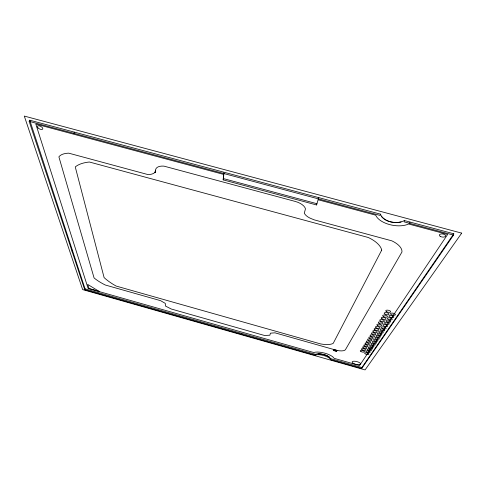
<?xml version="1.0" encoding="UTF-8"?>
<svg xmlns="http://www.w3.org/2000/svg" width="486" height="486" viewBox="0 0 486 486"><rect width="100%" height="100%" fill="white"/><g stroke="black" fill="none" stroke-linecap="round" stroke-linejoin="round"><path stroke-width="0.73" d="M155.113 171.443L155.204 172.481L155.569 170.27L155.204 172.481M318.767 197.62L316.538 204.952L223.189 179.869L223.688 172.907M223.189 179.869L224.01 173.04M401.096 221.993C393.812 223.426 383.424 221.78 380.417 214.138L29.737 120.194L29.166 121.354L84.716 289.711L315.062 355.205A8.39 2.801 14.5 0 1 323.755 355.545A8.39 2.801 14.5 0 1 330.559 359.616L361.712 368.467L453.547 235.103L453.784 233.79L404.401 220.559C397.256 224.356 387.287 222.552 381.656 216.78M409.686 223.347L409.953 222.047M404.401 220.559L404.133 221.859L453.547 235.103M361.712 368.467L361.912 367.544L453.784 233.79M380.417 214.138L380.125 215.426L29.166 121.354M336.689 351.335L336.907 350.388L274.955 332.825L270.435 333.165L269.864 335.212L264.53 335.48L171.303 309.023L165.501 306.065L165.27 303.367L160.587 300.67L105.328 285.021A29.488 10.376 20.4 0 1 94.077 277.925L58.891 156.844A28.601 12.824 24 0 1 68.739 153.169L147.981 174.583A16.937 8.213 22.5 0 0 155.654 171.303L155.611 169.723A13.79 6.755 21.3 0 1 163.964 166.133L295.288 201.447A12.083 6.063 15.4 0 1 305.481 208.852L304.297 213.099A11.956 5.978 14.4 0 0 311.714 218.84L314.339 219.891L391.868 240.849A22.465 10.589 11.7 0 1 401.952 251.997L345.394 349.762A9.058 3.171 14 0 1 337.193 350.455L333.511 349.416L333.287 350.363L336.689 351.335L333.287 350.363M330.559 359.616L330.778 358.692C327.965 354.902 322.576 353.99 318.087 353.778M315.062 355.205L315.286 354.288C318.767 353.079 322.583 354.148 325.948 355.284M316.538 204.952L316.878 203.701L223.603 178.654M241.159 334.192L241.427 333.299M84.716 289.711L85.056 288.854L29.737 120.194M71.977 251.104L72.365 250.169M73.872 133.34L74.401 132.156M223.584 174.395L35.812 124.052L88.124 288.441L313.713 352.532A11.47 3.852 14.4 0 1 325.037 353.231A11.47 3.852 14.4 0 1 334.137 358.334L359.543 365.551L447.618 234.465L408.556 223.991A19.088 9.732 10.7 0 1 389.614 224.587A19.088 9.732 10.7 0 1 375.745 215.195L318.117 199.746M85.056 288.854L315.286 354.288M330.778 358.692L361.912 367.544M326.865 355.661L329.137 356.912M367.307 352.52A2.151 0.747 13.2 0 1 367.823 352.69M369.214 348.699A2.181 0.772 13.1 0 1 369.773 348.827M375.058 330.207A2.321 0.869 12.7 0 1 375.648 330.34M381.717 250.09L333.208 343.365A16.19 5.777 14.5 0 1 320.608 343.924L116.118 286.054A40.338 14.513 19.9 0 1 104.101 277.585L75.263 166.935A53.758 23.972 22.3 0 1 89.406 162.02L368.273 237.49A28.753 13.48 12.8 0 1 381.717 250.09M461.7 233.134L365.071 369.919L82.638 289.595L24.3 116.081L461.7 233.134M393.617 315.268L392.992 315.195A2.485 0.984 11.9 0 1 390.574 313.525A2.485 0.984 11.9 0 1 394.122 313.506L394.638 313.756A2.485 0.984 11.9 0 1 395.312 314.843A2.485 0.984 11.9 0 1 393.617 315.268M392.05 317.595L391.43 317.522A2.466 0.972 12 0 1 389.025 315.87A2.466 0.972 12 0 1 392.542 315.864L393.053 316.107A2.466 0.972 12 0 1 393.727 317.182A2.466 0.972 12 0 1 392.05 317.595M390.507 319.891L389.887 319.818A2.442 0.96 12.1 0 1 387.506 318.184A2.442 0.96 12.1 0 1 390.987 318.184L391.491 318.427A2.442 0.96 12.1 0 1 392.166 319.484A2.442 0.96 12.1 0 1 390.507 319.891M388.97 322.175L388.357 322.103A2.424 0.942 12.2 0 1 385.987 320.487A2.424 0.942 12.2 0 1 389.438 320.499L389.936 320.736A2.424 0.942 12.2 0 1 390.61 321.781A2.424 0.942 12.2 0 1 388.97 322.175M387.506 324.35L386.899 324.284A2.406 0.929 12.2 0 1 384.541 322.68A2.406 0.929 12.2 0 1 387.962 322.698L388.46 322.935A2.406 0.929 12.2 0 1 389.128 323.962A2.406 0.929 12.2 0 1 387.506 324.35M385.993 326.598L385.392 326.525A2.387 0.917 12.3 0 1 383.053 324.946A2.387 0.917 12.3 0 1 386.437 324.964L386.935 325.201A2.387 0.917 12.3 0 1 387.603 326.215A2.387 0.917 12.3 0 1 385.993 326.598M384.462 328.876L383.867 328.803A2.369 0.899 12.4 0 1 381.534 327.242A2.369 0.899 12.4 0 1 384.894 327.266L385.386 327.503A2.369 0.899 12.4 0 1 386.054 328.506A2.369 0.899 12.4 0 1 384.462 328.876M383.065 330.954L382.47 330.881A2.351 0.887 12.4 0 1 380.155 329.338A2.351 0.887 12.4 0 1 383.484 329.368L383.976 329.599A2.351 0.887 12.4 0 1 384.639 330.589A2.351 0.887 12.4 0 1 383.065 330.954M381.589 333.141L381.006 333.068A2.333 0.875 12.5 0 1 378.703 331.537A2.333 0.875 12.5 0 1 382.002 331.58L382.488 331.804A2.333 0.875 12.5 0 1 383.15 332.788A2.333 0.875 12.5 0 1 381.589 333.141M380.198 335.206L379.621 335.133A2.315 0.863 12.6 0 1 377.33 333.621A2.315 0.863 12.6 0 1 380.605 333.669L381.085 333.894A2.315 0.863 12.6 0 1 381.747 334.86A2.315 0.863 12.6 0 1 380.198 335.206M378.819 337.266L378.242 337.193A2.296 0.851 12.6 0 1 375.964 335.692A2.296 0.851 12.6 0 1 379.208 335.747L379.688 335.972A2.296 0.851 12.6 0 1 380.35 336.926A2.296 0.851 12.6 0 1 378.819 337.266M377.695 339.252L377.118 339.173A2.278 0.838 12.7 0 1 374.858 337.691A2.278 0.838 12.7 0 1 378.078 337.752L378.551 337.97A2.278 0.838 12.7 0 1 379.208 338.918A2.278 0.838 12.7 0 1 377.695 339.252M376.364 341.221L375.793 341.148A2.26 0.826 12.8 0 1 373.546 339.684A2.26 0.826 12.8 0 1 376.741 339.744L377.209 339.963A2.26 0.826 12.8 0 1 377.865 340.899A2.26 0.826 12.8 0 1 376.364 341.221M374.998 343.25L374.433 343.171A2.248 0.814 12.8 0 1 372.203 341.719A2.248 0.814 12.8 0 1 375.368 341.786L375.836 342.004A2.248 0.814 12.8 0 1 376.486 342.928A2.248 0.814 12.8 0 1 374.998 343.25M373.704 345.175L373.145 345.096A2.23 0.802 12.9 0 1 370.921 343.663A2.23 0.802 12.9 0 1 374.062 343.736L374.524 343.948A2.23 0.802 12.9 0 1 375.18 344.86A2.23 0.802 12.9 0 1 373.704 345.175M372.398 347.113L371.845 347.034A2.211 0.79 13 0 1 369.633 345.613A2.211 0.79 13 0 1 372.744 345.692L373.212 345.904A2.211 0.79 13 0 1 373.862 346.804A2.211 0.79 13 0 1 372.398 347.113M371.073 349.082L370.52 349.003A2.193 0.778 13 0 1 368.327 347.599A2.193 0.778 13 0 1 371.407 347.678L371.869 347.891A2.193 0.778 13 0 1 372.519 348.784A2.193 0.778 13 0 1 371.073 349.082M369.858 350.874L369.311 350.801A2.181 0.772 13.1 0 1 367.13 349.41A2.181 0.772 13.1 0 1 370.192 349.495L370.648 349.701A2.181 0.772 13.1 0 1 371.298 350.582A2.181 0.772 13.1 0 1 369.858 350.874M368.649 352.672L368.109 352.599A2.163 0.759 13.1 0 1 365.94 351.214A2.163 0.759 13.1 0 1 368.977 351.305L369.433 351.512A2.163 0.759 13.1 0 1 370.077 352.386A2.163 0.759 13.1 0 1 368.649 352.672M367.404 354.519L366.869 354.446A2.151 0.747 13.2 0 1 364.713 353.079A2.151 0.747 13.2 0 1 367.72 353.176L368.175 353.383A2.151 0.747 13.2 0 1 368.813 354.239A2.151 0.747 13.2 0 1 367.404 354.519M99.023 291.339L89.011 288.496L87.729 284.432L99.023 291.339M353.498 363.479A4.356 1.464 13.6 0 0 360.49 364.148A4.356 1.464 13.6 0 0 354.993 361.256A4.356 1.464 13.6 0 0 353.498 363.479M360.97 351.572A2.157 0.753 13.3 0 0 364.433 351.87A2.157 0.753 13.3 0 0 361.724 350.418A2.157 0.753 13.3 0 0 360.97 351.572M362.106 349.792A2.169 0.765 13.2 0 0 365.6 350.09A2.169 0.765 13.2 0 0 362.878 348.626A2.169 0.765 13.2 0 0 362.106 349.792M363.321 347.909A2.187 0.778 13.2 0 0 366.839 348.201A2.187 0.778 13.2 0 0 364.099 346.725A2.187 0.778 13.2 0 0 363.321 347.909M364.506 346.062A2.199 0.784 13.1 0 0 368.048 346.354A2.199 0.784 13.1 0 0 365.29 344.86A2.199 0.784 13.1 0 0 364.506 346.062M365.764 344.1A2.217 0.796 13.1 0 0 369.342 344.386A2.217 0.796 13.1 0 0 366.565 342.879A2.217 0.796 13.1 0 0 365.764 344.1M367.167 342.326A2.23 0.808 13 0 0 370.611 342.417A2.23 0.808 13 0 0 367.538 340.972A2.23 0.808 13 0 0 367.167 342.326M368.254 340.218A2.248 0.82 12.9 0 0 371.887 340.498A2.248 0.82 12.9 0 0 369.074 338.967A2.248 0.82 12.9 0 0 368.254 340.218M369.5 338.274A2.266 0.832 12.9 0 0 373.163 338.554A2.266 0.832 12.9 0 0 370.338 336.998A2.266 0.832 12.9 0 0 369.5 338.274M370.824 336.209A2.284 0.844 12.8 0 0 374.518 336.482A2.284 0.844 12.8 0 0 371.675 334.915A2.284 0.844 12.8 0 0 370.824 336.209M372.142 334.095A2.302 0.857 12.8 0 0 375.866 334.362A2.302 0.857 12.8 0 0 373.005 332.782A2.302 0.857 12.8 0 0 372.142 334.095M373.503 331.981A2.321 0.869 12.7 0 0 377.258 332.248A2.321 0.869 12.7 0 0 374.372 330.644A2.321 0.869 12.7 0 0 373.503 331.981M374.864 329.854A2.339 0.881 12.6 0 0 378.655 330.115A2.339 0.881 12.6 0 0 375.751 328.5A2.339 0.881 12.6 0 0 374.864 329.854M376.134 327.868A2.351 0.893 12.6 0 0 379.955 328.129A2.351 0.893 12.6 0 0 377.033 326.495A2.351 0.893 12.6 0 0 376.134 327.868M377.604 325.584A2.375 0.905 12.5 0 0 381.455 325.839A2.375 0.905 12.5 0 0 378.515 324.192A2.375 0.905 12.5 0 0 377.604 325.584M379.062 323.312A2.394 0.923 12.4 0 0 382.95 323.561A2.394 0.923 12.4 0 0 379.985 321.896A2.394 0.923 12.4 0 0 379.062 323.312M380.489 321.082A2.412 0.936 12.4 0 0 384.414 321.325A2.412 0.936 12.4 0 0 381.431 319.642A2.412 0.936 12.4 0 0 380.489 321.082M381.966 318.786A2.43 0.948 12.3 0 0 385.92 319.029A2.43 0.948 12.3 0 0 382.919 317.328A2.43 0.948 12.3 0 0 381.966 318.786M383.399 316.55A2.448 0.966 12.2 0 0 387.391 316.787A2.448 0.966 12.2 0 0 384.371 315.068A2.448 0.966 12.2 0 0 383.399 316.55M384.967 314.108A2.473 0.978 12.1 0 0 388.994 314.339A2.473 0.978 12.1 0 0 385.951 312.601A2.473 0.978 12.1 0 0 384.967 314.108M386.522 311.678A2.491 0.996 12 0 0 390.586 311.909A2.491 0.996 12 0 0 387.524 310.147A2.491 0.996 12 0 0 386.522 311.678M37.981 127.909A3.056 1.409 26.6 0 0 42.707 129.051A3.056 1.409 26.6 0 0 39.354 125.874A3.056 1.409 26.6 0 0 37.981 127.909M440.195 236.299A3.165 1.549 8.7 0 0 445.492 236.318A3.165 1.549 8.7 0 0 441.804 233.906A3.165 1.549 8.7 0 0 440.195 236.299"/></g></svg>
